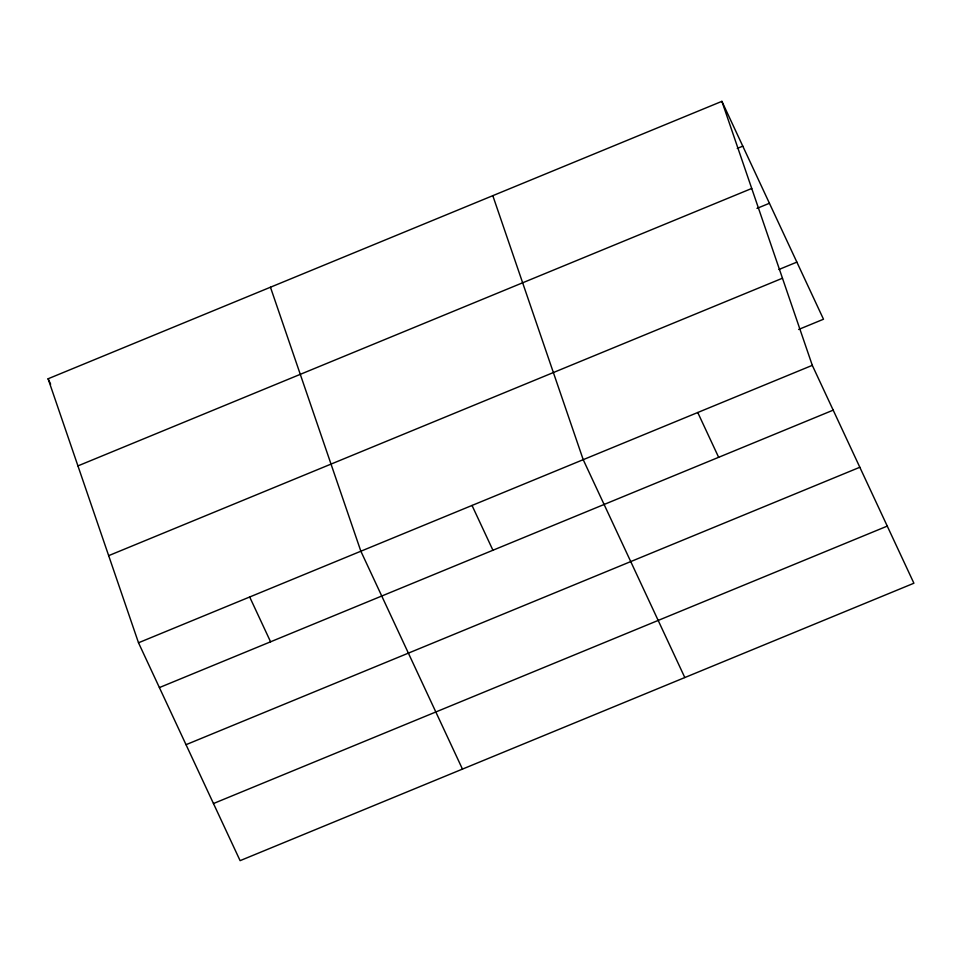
<?xml version="1.0" encoding="UTF-8"?>
<svg xmlns="http://www.w3.org/2000/svg" width="962" height="962" viewBox="0 0 962 962"><rect width="100%" height="100%" fill="white"/><g stroke="black" fill="none" stroke-linecap="round" stroke-linejoin="round"><path stroke-width="1.44" d="M721.897 101.347L812.301 365.344L913.9 583.225L240.103 860.653L138.504 642.772L48.1 378.775L721.897 101.347L823.496 319.228L798.652 329.461M737.265 148.425L742.784 146.152M77.934 465.897L751.731 188.468M756.998 208.381L769.42 203.271M778.919 269.504L796.861 262.121M108.67 555.651L782.467 278.222M138.504 642.772L812.301 365.344M159.403 687.577L833.188 410.149M186.027 744.684L859.824 467.267M213.468 803.535L887.265 526.106M697.751 412.506L718.65 457.311M684.812 677.549L583.212 459.668L492.809 195.671M472.029 505.447L492.929 550.252M462.457 769.095L360.858 551.214L270.454 287.229M249.687 596.993L270.575 641.798M48.1 378.775L50.637 384.211"/></g></svg>
